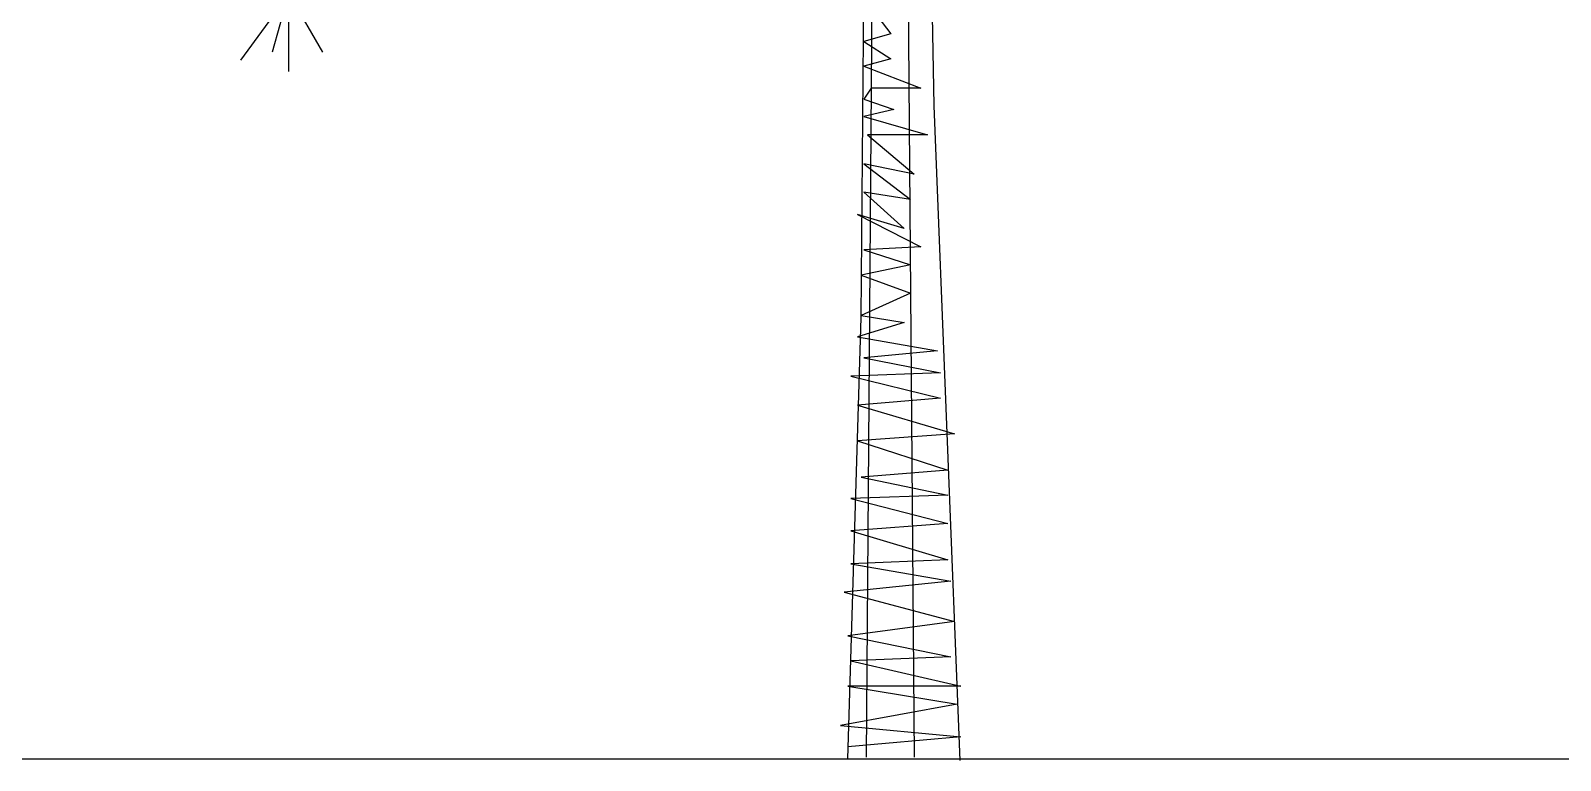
# Model space of a CAD drawing. Header units: millimetres. Extents: x 13268 to 164478, y 289082 to 363688.
# Drawn here: x 130246 to 134349, y 295937 to 297894 of the extents above; entities that cross this region are included whole.
import ezdxf

# ---------------------------------------------------------------- set-up
doc = ezdxf.new("R2010")
doc.units = ezdxf.units.MM
doc.layers.add('www.cad-blocks.net', color=7, linetype='Continuous')

# ---------------------------------------------------------------- blocks, each defined once
blk = doc.blocks.new('A$C48CB66A8')
for p, q in [((2285, 8408.5), (2220.4, 8.5)), ((2285, 8165.2), (2349.5, 8.5)), ((2353.3, 4814.8), (2401.5, 1755.2)), ((2206.8, 1187.7), (2236.8, 4604.2)), ((580.2, 2215.9), (762.1, 1898.6)), ((672.1, 2243.4), (671, 1846.9)), ((543, 1877.5), (787.5, 2211.7)), ((671.6, 2056.5), (627.1, 1898.6)), ((2214.6, 2043.5), (2286.9, 1948.3)), ((2286.9, 1948.3), (2214.6, 1927.1)), ((2214.6, 1927.1), (2286.9, 1880.6)), ((2286.9, 1880.6), (2214.6, 1861.6)), ((2214.6, 1861.6), (2367.1, 1802.3)), ((2234.1, 1802.3), (2214.6, 1772.7)), ((2214.6, 1772.7), (2294.8, 1745.2)), ((2367.1, 1802.3), (2234.1, 1802.3)), ((2294.8, 1745.2), (2214.6, 1726.2)), ((2214.6, 1726.2), (2384.7, 1677.5)), ((2401.5, 1755.2), (2471.5, 0)), ((2224.3, 1677.5), (2349.5, 1571.8)), ((2384.7, 1677.5), (2224.3, 1677.5)), ((2214.6, 1599.3), (2339.7, 1504.1)), ((2349.5, 1571.8), (2214.6, 1599.3)), ((2214.6, 1523.1), (2322.1, 1425.8)), ((2339.7, 1504.1), (2214.6, 1523.1)), ((2196.9, 1463.9), (2367.1, 1377.2)), ((2322.1, 1425.8), (2196.9, 1463.9)), ((2367.1, 1377.2), (2214.6, 1368.7)), ((2214.6, 1368.7), (2339.7, 1328.5)), ((2339.7, 1328.5), (2206.7, 1301)), ((2206.7, 1301), (2339.7, 1252.4)), ((2339.7, 1252.4), (2206.7, 1193.1)), ((2206.7, 1193.1), (2322.1, 1174.1)), ((2171.1, 4.2), (2206.8, 1187.7)), ((2322.1, 1174.1), (2196.9, 1136)), ((2196.9, 1136), (2412.1, 1097.9)), ((2412.1, 1097.9), (2214.6, 1078.9)), ((2214.6, 1078.9), (2419.9, 1038.7)), ((2419.9, 1038.7), (2179.3, 1030.2)), ((2179.3, 1030.2), (2419.9, 971)), ((2419.9, 971), (2196.9, 952)), ((2196.9, 952), (2457.1, 875.8)), ((2457.1, 875.8), (2196.9, 856.8)), ((2196.9, 856.8), (2439.5, 778.5)), ((2439.5, 778.5), (2206.7, 759.5)), ((2206.7, 759.5), (2439.5, 710.8)), ((2439.5, 710.8), (2179.3, 702.4)), ((2179.3, 702.4), (2439.5, 634.7)), ((2439.5, 634.7), (2179.3, 615.6)), ((2179.3, 615.6), (2439.5, 537.4)), ((2439.5, 537.4), (2179.3, 526.8)), ((2179.3, 526.8), (2447.3, 480.3)), ((2447.3, 480.3), (2161.7, 450.6)), ((2161.7, 450.6), (2457.1, 372.4)), ((2457.1, 372.4), (2171.5, 334.3)), ((2171.5, 334.3), (2447.3, 277.2)), ((2447.3, 277.2), (2179.3, 266.6)), ((2179.3, 266.6), (2474.7, 198.9)), ((2171.5, 198.9), (2464.9, 150.3)), ((2474.7, 198.9), (2171.5, 198.9)), ((2464.9, 150.3), (2152, 93.2)), ((2152, 93.2), (2474.7, 63.5)), ((2474.7, 63.5), (2171.5, 36))]:
    blk.add_line(p, q)
blk = doc.blocks.new('format')
at = {"layer": 'www.cad-blocks.net', "color": 155, "true_color": 0x546d8e}
blk.add_line((20725.9, 295941.2), (164477.6, 295941.2), dxfattribs=at)

msp = doc.modelspace()

# ---------------------------------------------------------------- block references
for name, p in [('format', (0, 0)), ('A$C48CB66A8', (130266.4, 295937))]:
    msp.add_blockref(name, p)

doc.saveas('drawing.dxf')
